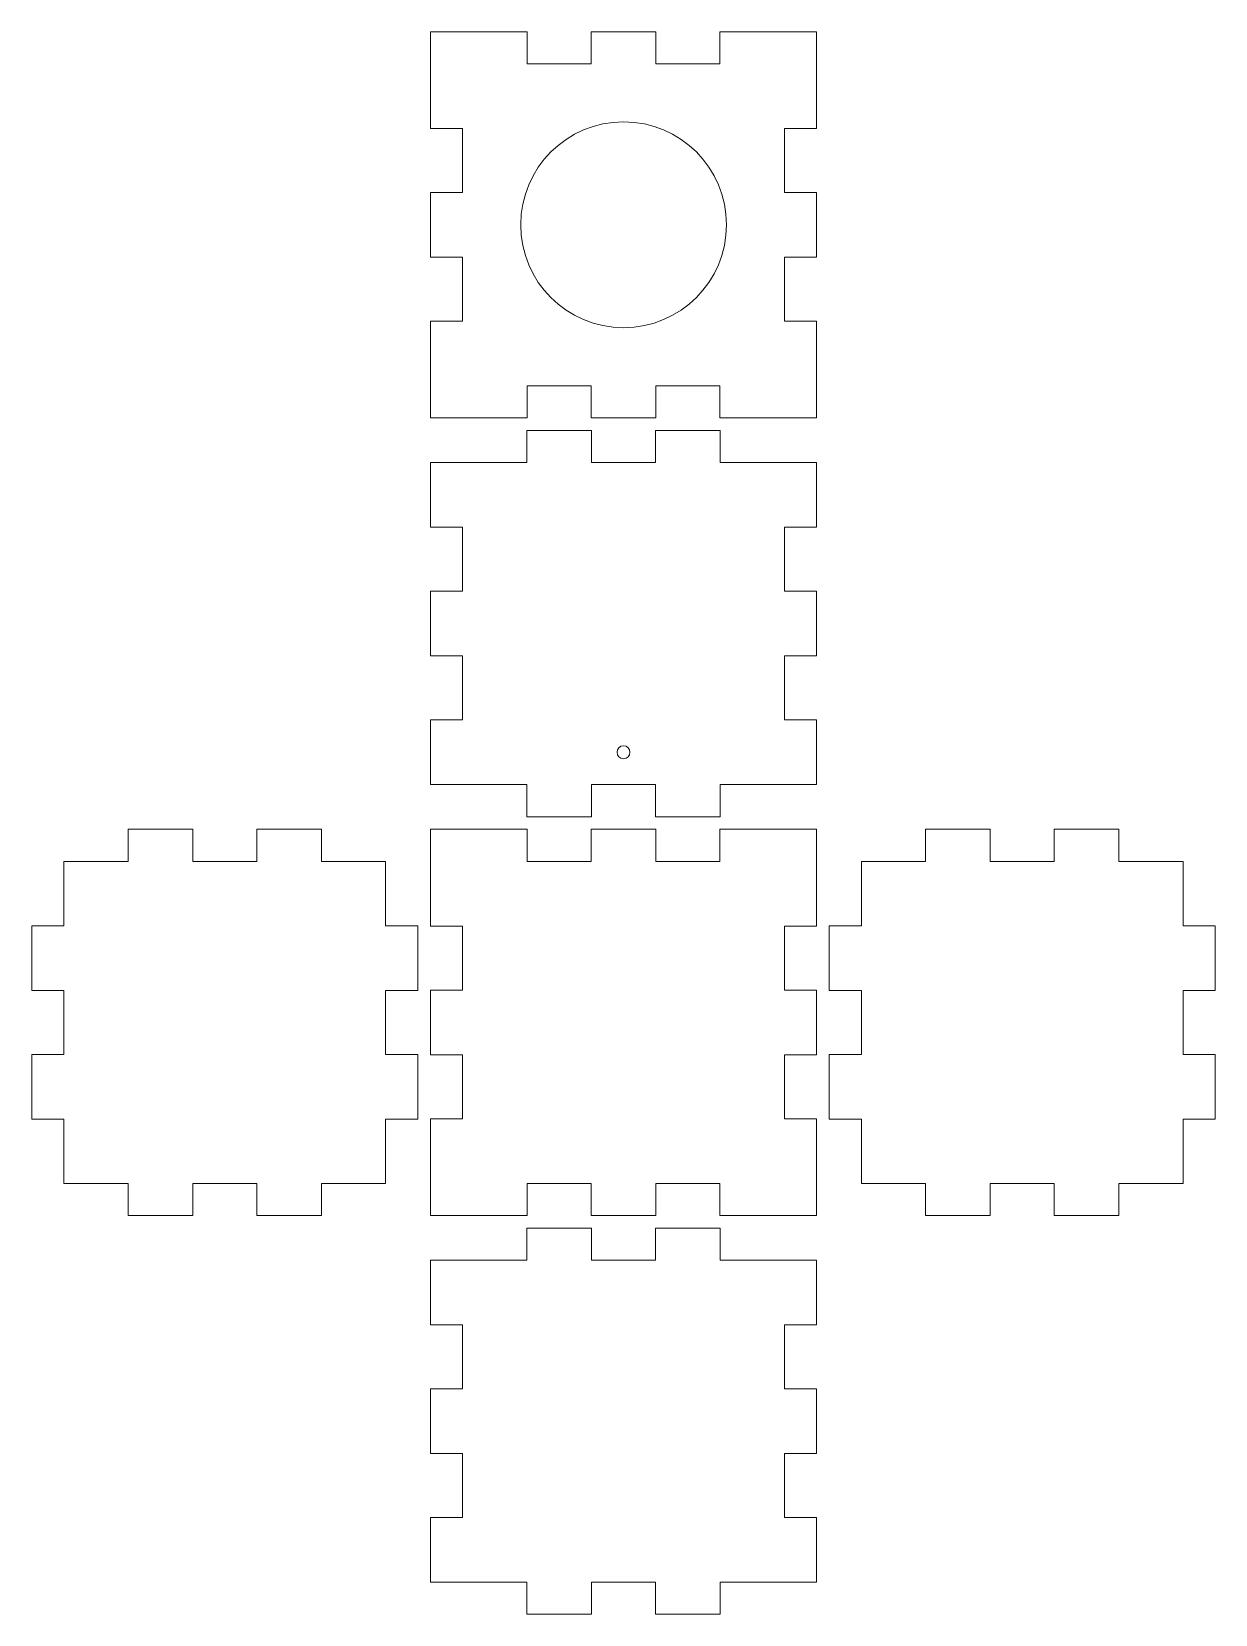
# Model space of a CAD drawing. Header units: inches. Extents: x 0.1 to 9.3, y 0.1 to 12.4.
import ezdxf

# ---------------------------------------------------------------- set-up
doc = ezdxf.new("R2010")
doc.units = ezdxf.units.IN
doc.header["$MEASUREMENT"] = 0
doc.layers.add('Layer 1', color=7, linetype='Continuous')

msp = doc.modelspace()

# ---------------------------------------------------------------- linework, layer by layer
at = {"layer": 'Layer 1', "color": 7, "lineweight": 5}
for points in [[(3.224, 12.176), (3.224, 12.426)], [(3.224, 12.426), (3.474, 12.426)], [(3.976, 12.426), (3.474, 12.426)], [(3.976, 12.176), (3.976, 12.426)], [(4.474, 12.426), (4.474, 12.176)], [(4.976, 12.426), (4.474, 12.426)], [(4.976, 12.176), (4.976, 12.426)], [(5.474, 12.426), (5.474, 12.176)], [(5.474, 12.426), (5.976, 12.426)], [(5.976, 12.426), (6.226, 12.426)], [(6.226, 12.176), (6.226, 12.426)], [(3.224, 11.674), (3.224, 12.176)], [(4.474, 12.176), (3.976, 12.176)], [(5.474, 12.176), (4.976, 12.176)], [(6.226, 11.674), (6.226, 12.176)], [(3.224, 11.674), (3.474, 11.674)], [(3.474, 11.674), (3.474, 11.176)], [(5.976, 11.176), (5.976, 11.674)], [(5.976, 11.674), (6.226, 11.674)], [(3.224, 11.176), (3.224, 10.674)], [(3.474, 11.176), (3.224, 11.176)], [(6.226, 11.176), (5.976, 11.176)], [(6.226, 10.674), (6.226, 11.176)], [(3.224, 10.674), (3.474, 10.674)], [(3.474, 10.674), (3.474, 10.176)], [(5.976, 10.176), (5.976, 10.674)], [(5.976, 10.674), (6.226, 10.674)], [(3.224, 10.176), (3.224, 9.674)], [(3.474, 10.176), (3.224, 10.176)], [(6.226, 10.176), (5.976, 10.176)], [(6.226, 9.674), (6.226, 10.176)], [(3.224, 9.674), (3.224, 9.424)], [(3.976, 9.424), (3.976, 9.674)], [(3.976, 9.674), (4.474, 9.674)], [(4.474, 9.674), (4.474, 9.424)], [(4.976, 9.424), (4.976, 9.674)], [(4.976, 9.674), (5.474, 9.674)], [(5.474, 9.674), (5.474, 9.424)], [(6.226, 9.424), (6.226, 9.674)], [(3.224, 9.424), (3.474, 9.424)], [(3.474, 9.424), (3.976, 9.424)], [(4.474, 9.424), (4.976, 9.424)], [(5.474, 9.424), (5.976, 9.424)], [(6.226, 9.424), (5.976, 9.424)], [(3.974, 9.326), (3.974, 9.076)], [(4.476, 9.326), (3.974, 9.326)], [(4.476, 9.076), (4.476, 9.326)], [(4.974, 9.326), (4.974, 9.076)], [(5.476, 9.326), (4.974, 9.326)], [(5.476, 9.076), (5.476, 9.326)], [(3.224, 9.076), (3.224, 8.574)], [(3.474, 9.076), (3.224, 9.076)], [(3.974, 9.076), (3.474, 9.076)], [(4.974, 9.076), (4.476, 9.076)], [(5.976, 9.076), (5.476, 9.076)], [(6.226, 9.076), (5.976, 9.076)], [(6.226, 8.574), (6.226, 9.076)], [(3.224, 8.574), (3.474, 8.574)], [(3.474, 8.574), (3.474, 8.076)], [(5.976, 8.076), (5.976, 8.574)], [(5.976, 8.574), (6.226, 8.574)], [(3.224, 8.076), (3.224, 7.574)], [(3.474, 8.076), (3.224, 8.076)], [(6.226, 8.076), (5.976, 8.076)], [(6.226, 7.574), (6.226, 8.076)], [(3.224, 7.574), (3.474, 7.574)], [(3.474, 7.574), (3.474, 7.076)], [(5.976, 7.076), (5.976, 7.574)], [(5.976, 7.574), (6.226, 7.574)], [(3.224, 7.076), (3.224, 6.574)], [(3.474, 7.076), (3.224, 7.076)], [(6.226, 7.076), (5.976, 7.076)], [(6.226, 6.574), (6.226, 7.076)], [(3.224, 6.574), (3.474, 6.574)], [(3.474, 6.574), (3.974, 6.574)], [(3.974, 6.574), (3.974, 6.324)], [(4.476, 6.324), (4.476, 6.574)], [(4.476, 6.574), (4.974, 6.574)], [(4.974, 6.574), (4.974, 6.324)], [(5.476, 6.324), (5.476, 6.574)], [(5.476, 6.574), (5.976, 6.574)], [(5.976, 6.574), (6.226, 6.574)], [(3.974, 6.324), (4.476, 6.324)], [(4.974, 6.324), (5.476, 6.324)], [(0.874, 6.226), (0.874, 5.976)], [(1.376, 6.226), (0.874, 6.226)], [(1.376, 5.976), (1.376, 6.226)], [(1.874, 6.226), (1.874, 5.976)], [(2.376, 6.226), (1.874, 6.226)], [(2.376, 5.976), (2.376, 6.226)], [(3.224, 5.976), (3.224, 6.226)], [(3.224, 6.226), (3.474, 6.226)], [(3.976, 6.226), (3.474, 6.226)], [(3.976, 5.976), (3.976, 6.226)], [(4.474, 6.226), (4.474, 5.976)], [(4.976, 6.226), (4.474, 6.226)], [(4.976, 5.976), (4.976, 6.226)], [(5.474, 6.226), (5.474, 5.976)], [(5.474, 6.226), (5.976, 6.226)], [(5.976, 6.226), (6.226, 6.226)], [(6.226, 5.976), (6.226, 6.226)], [(7.074, 6.226), (7.074, 5.976)], [(7.576, 6.226), (7.074, 6.226)], [(7.576, 5.976), (7.576, 6.226)], [(8.074, 6.226), (8.074, 5.976)], [(8.576, 6.226), (8.074, 6.226)], [(8.576, 5.976), (8.576, 6.226)], [(0.374, 5.976), (0.374, 5.476)], [(0.874, 5.976), (0.374, 5.976)], [(1.874, 5.976), (1.376, 5.976)], [(2.876, 5.976), (2.376, 5.976)], [(2.876, 5.476), (2.876, 5.976)], [(3.224, 5.474), (3.224, 5.976)], [(4.474, 5.976), (3.976, 5.976)], [(5.474, 5.976), (4.976, 5.976)], [(6.226, 5.474), (6.226, 5.976)], [(6.574, 5.976), (6.574, 5.476)], [(7.074, 5.976), (6.574, 5.976)], [(8.074, 5.976), (7.576, 5.976)], [(9.076, 5.976), (8.576, 5.976)], [(9.076, 5.476), (9.076, 5.976)], [(0.124, 5.476), (0.124, 4.974)], [(0.374, 5.476), (0.124, 5.476)], [(3.126, 5.476), (2.876, 5.476)], [(3.126, 4.974), (3.126, 5.476)], [(3.224, 5.474), (3.474, 5.474)], [(3.474, 5.474), (3.474, 4.976)], [(5.976, 4.976), (5.976, 5.474)], [(5.976, 5.474), (6.226, 5.474)], [(6.324, 5.476), (6.324, 4.974)], [(6.574, 5.476), (6.324, 5.476)], [(9.326, 5.476), (9.076, 5.476)], [(9.326, 4.974), (9.326, 5.476)], [(0.124, 4.974), (0.374, 4.974)], [(0.374, 4.974), (0.374, 4.476)], [(2.876, 4.476), (2.876, 4.974)], [(2.876, 4.974), (3.126, 4.974)], [(3.224, 4.976), (3.224, 4.474)], [(3.474, 4.976), (3.224, 4.976)], [(6.226, 4.976), (5.976, 4.976)], [(6.226, 4.474), (6.226, 4.976)], [(6.324, 4.974), (6.574, 4.974)], [(6.574, 4.974), (6.574, 4.476)], [(9.076, 4.476), (9.076, 4.974)], [(9.076, 4.974), (9.326, 4.974)], [(0.124, 4.476), (0.124, 3.974)], [(0.374, 4.476), (0.124, 4.476)], [(3.126, 4.476), (2.876, 4.476)], [(3.126, 3.974), (3.126, 4.476)], [(3.224, 4.474), (3.474, 4.474)], [(3.474, 4.474), (3.474, 3.976)], [(5.976, 3.976), (5.976, 4.474)], [(5.976, 4.474), (6.226, 4.474)], [(6.324, 4.476), (6.324, 3.974)], [(6.574, 4.476), (6.324, 4.476)], [(9.326, 4.476), (9.076, 4.476)], [(9.326, 3.974), (9.326, 4.476)], [(0.124, 3.974), (0.374, 3.974)], [(0.374, 3.974), (0.374, 3.474)], [(2.876, 3.474), (2.876, 3.974)], [(2.876, 3.974), (3.126, 3.974)], [(3.224, 3.976), (3.224, 3.474)], [(3.474, 3.976), (3.224, 3.976)], [(6.226, 3.976), (5.976, 3.976)], [(6.226, 3.474), (6.226, 3.976)], [(6.324, 3.974), (6.574, 3.974)], [(6.574, 3.974), (6.574, 3.474)], [(9.076, 3.474), (9.076, 3.974)], [(9.076, 3.974), (9.326, 3.974)], [(0.374, 3.474), (0.874, 3.474)], [(0.874, 3.474), (0.874, 3.224)], [(1.376, 3.224), (1.376, 3.474)], [(1.376, 3.474), (1.874, 3.474)], [(1.874, 3.474), (1.874, 3.224)], [(2.376, 3.224), (2.376, 3.474)], [(2.376, 3.474), (2.876, 3.474)], [(3.224, 3.474), (3.224, 3.224)], [(3.976, 3.224), (3.976, 3.474)], [(3.976, 3.474), (4.474, 3.474)], [(4.474, 3.474), (4.474, 3.224)], [(4.976, 3.224), (4.976, 3.474)], [(4.976, 3.474), (5.474, 3.474)], [(5.474, 3.474), (5.474, 3.224)], [(6.226, 3.224), (6.226, 3.474)], [(6.574, 3.474), (7.074, 3.474)], [(7.074, 3.474), (7.074, 3.224)], [(7.576, 3.224), (7.576, 3.474)], [(7.576, 3.474), (8.074, 3.474)], [(8.074, 3.474), (8.074, 3.224)], [(8.576, 3.224), (8.576, 3.474)], [(8.576, 3.474), (9.076, 3.474)], [(0.874, 3.224), (1.376, 3.224)], [(1.874, 3.224), (2.376, 3.224)], [(3.224, 3.224), (3.474, 3.224)], [(3.474, 3.224), (3.976, 3.224)], [(4.474, 3.224), (4.976, 3.224)], [(5.474, 3.224), (5.976, 3.224)], [(6.226, 3.224), (5.976, 3.224)], [(7.074, 3.224), (7.576, 3.224)], [(8.074, 3.224), (8.576, 3.224)], [(3.974, 3.126), (3.974, 2.876)], [(4.476, 3.126), (3.974, 3.126)], [(4.476, 2.876), (4.476, 3.126)], [(4.974, 3.126), (4.974, 2.876)], [(5.476, 3.126), (4.974, 3.126)], [(5.476, 2.876), (5.476, 3.126)], [(3.224, 2.876), (3.224, 2.374)], [(3.474, 2.876), (3.224, 2.876)], [(3.974, 2.876), (3.474, 2.876)], [(4.974, 2.876), (4.476, 2.876)], [(5.976, 2.876), (5.476, 2.876)], [(6.226, 2.876), (5.976, 2.876)], [(6.226, 2.374), (6.226, 2.876)], [(3.224, 2.374), (3.474, 2.374)], [(3.474, 2.374), (3.474, 1.876)], [(5.976, 1.876), (5.976, 2.374)], [(5.976, 2.374), (6.226, 2.374)], [(3.224, 1.876), (3.224, 1.374)], [(3.474, 1.876), (3.224, 1.876)], [(6.226, 1.876), (5.976, 1.876)], [(6.226, 1.374), (6.226, 1.876)], [(3.224, 1.374), (3.474, 1.374)], [(3.474, 1.374), (3.474, 0.876)], [(5.976, 0.876), (5.976, 1.374)], [(5.976, 1.374), (6.226, 1.374)], [(3.224, 0.876), (3.224, 0.374)], [(3.474, 0.876), (3.224, 0.876)], [(6.226, 0.876), (5.976, 0.876)], [(6.226, 0.374), (6.226, 0.876)], [(3.224, 0.374), (3.474, 0.374)], [(3.474, 0.374), (3.974, 0.374)], [(3.974, 0.374), (3.974, 0.124)], [(4.476, 0.124), (4.476, 0.374)], [(4.476, 0.374), (4.974, 0.374)], [(4.974, 0.374), (4.974, 0.124)], [(5.476, 0.124), (5.476, 0.374)], [(5.476, 0.374), (5.976, 0.374)], [(5.976, 0.374), (6.226, 0.374)], [(3.974, 0.124), (4.476, 0.124)], [(4.974, 0.124), (5.476, 0.124)]]:
    msp.add_lwpolyline(points, dxfattribs=at)
for points in [[(5.526, 10.925), (5.526, 10.483), (5.167, 10.125), (4.726, 10.125), (4.284, 10.125), (3.926, 10.483), (3.926, 10.925), (3.926, 11.367), (4.284, 11.725), (4.726, 11.725), (5.167, 11.725), (5.526, 11.367), (5.526, 10.925)], [(4.775, 6.825), (4.775, 6.797), (4.753, 6.775), (4.725, 6.775), (4.697, 6.775), (4.675, 6.797), (4.675, 6.825), (4.675, 6.853), (4.697, 6.875), (4.725, 6.875), (4.753, 6.875), (4.775, 6.853), (4.775, 6.825)]]:
    msp.add_open_spline(points, degree=3, knots=[0, 0, 0, 0, 1, 1, 1, 2, 2, 2, 3, 3, 3, 4, 4, 4, 4], dxfattribs=at)

doc.saveas('drawing.dxf')
